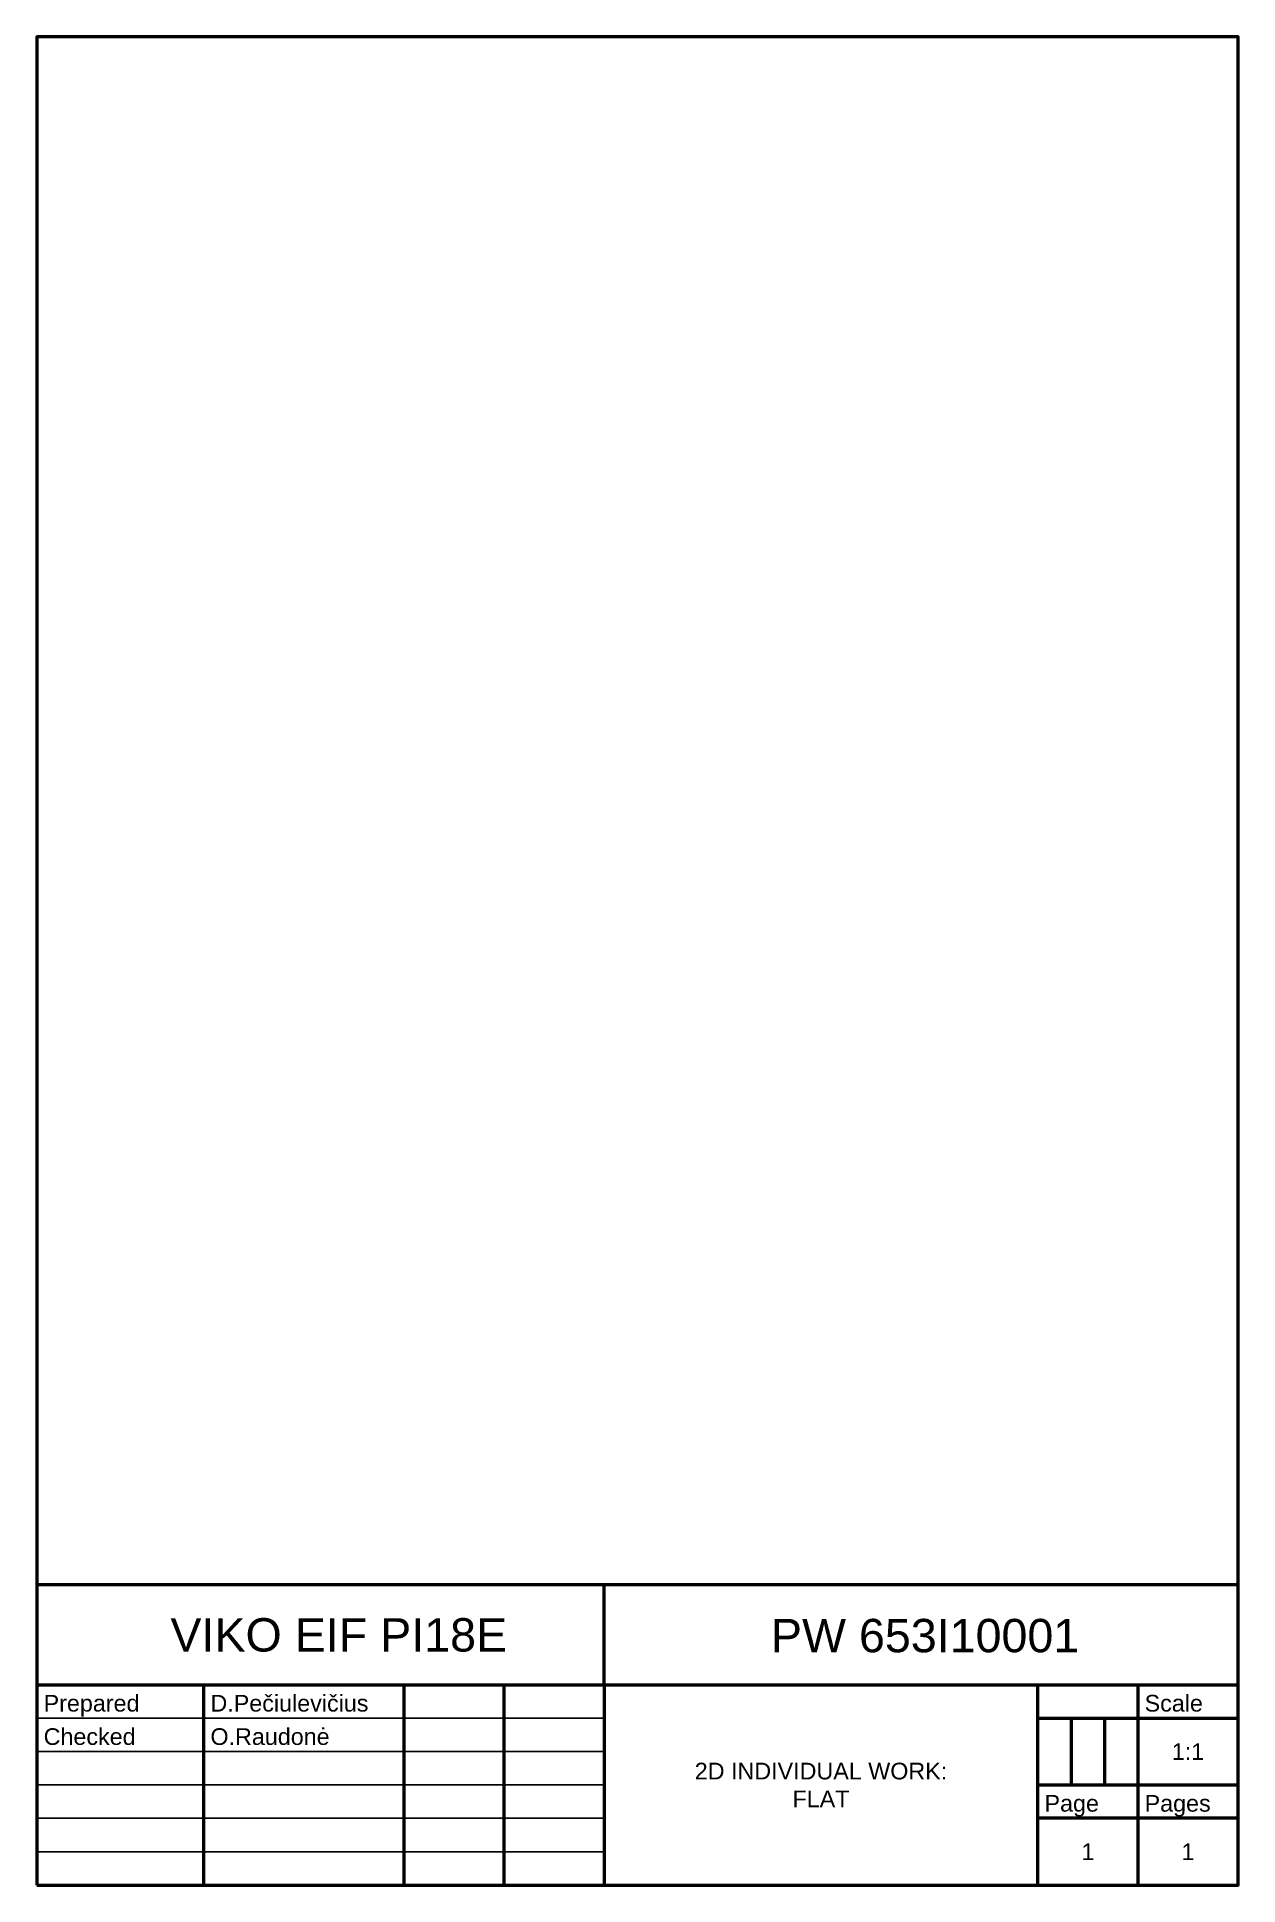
# Model space of a CAD drawing. Header units: millimetres. Extents: x 20 to 200, y 10 to 287.
import ezdxf

# ---------------------------------------------------------------- set-up
doc = ezdxf.new("R2010")
doc.units = ezdxf.units.MM
doc.layers.add('contur', color=7, linetype='Continuous', lineweight=30)
doc.styles.get("Standard").update_dxf_attribs({"font": 'arial.ttf'})

msp = doc.modelspace()

# ---------------------------------------------------------------- linework, layer by layer
at = {"lineweight": 50}
for p, q in [((200, 55), (20, 55)), ((105, 40), (105, 55)), ((20, 40), (200, 40)), ((45, 10), (45, 40)), ((75, 40), (75, 10)), ((90, 10), (90, 40)), ((105, 40), (105, 10)), ((170, 10), (170, 40)), ((185, 40), (185, 10)), ((170, 35), (200, 35)), ((175, 35), (175, 25)), ((180, 35), (180, 25)), ((170, 25), (200, 25)), ((200, 20), (170, 20))]:
    msp.add_line(p, q, dxfattribs=at)
for p, q in [((20, 30), (20, 35)), ((20, 35), (105, 35)), ((105, 30), (20, 30)), ((200, 25), (200, 30)), ((20, 20), (20, 25)), ((20, 25), (105, 25)), ((200, 25), (200, 25)), ((20, 20), (20, 20)), ((105, 20), (20, 20)), ((200, 15), (200, 20)), ((20, 15), (105, 15))]:
    msp.add_line(p, q)
msp.add_lwpolyline([(20, 10), (200, 10), (200, 287), (20, 287)], close=True, dxfattribs=at)

# ---------------------------------------------------------------- texts
for s, p in [('Prepared', (21, 36)), ('D.Pečiulevičius', (46, 36)), ('Scale', (186, 36)), ('Checked', (21, 31)), ('O.Raudonė', (46, 31)), ('Page', (171, 21)), ('Pages', (186, 21))]:
    msp.add_text(s, height=2.5).set_placement(p)
for s, width, heights, insert, char_height, attachment_point in [('\\pxi4;VIKO EIF PI18E', 84.5392, [10], (20, 50), 5, 1), ('\\pxi5;PW 653I10001', 95, [0], (105, 49.89), 5, 1), ('\\pxqc;1:1', 15, [0], (192.5, 30), 2.5, 5), ('1', 15, [0], (177.5, 15), 2.5, 5), ('\\pxqc;{\\fArial|b0|i0|c186|p34;1}', 15, [0], (192.5, 15), 2.5, 5)]:
    msp.add_mtext_dynamic_manual_height_columns(s, width=width, gutter_width=12.5, heights=heights, dxfattribs=dict(insert=insert, char_height=char_height, attachment_point=attachment_point))
at = {"layer": 'contur', "insert": (137.5, 25), "char_height": 2.5, "attachment_point": 5}
msp.add_mtext_dynamic_manual_height_columns('{\\fArial|b0|i0|c186|p34;2D INDIVIDUAL WORK:\\PFLAT}', width=65, gutter_width=12.5, heights=[0], dxfattribs=at)

doc.saveas('drawing.dxf')
